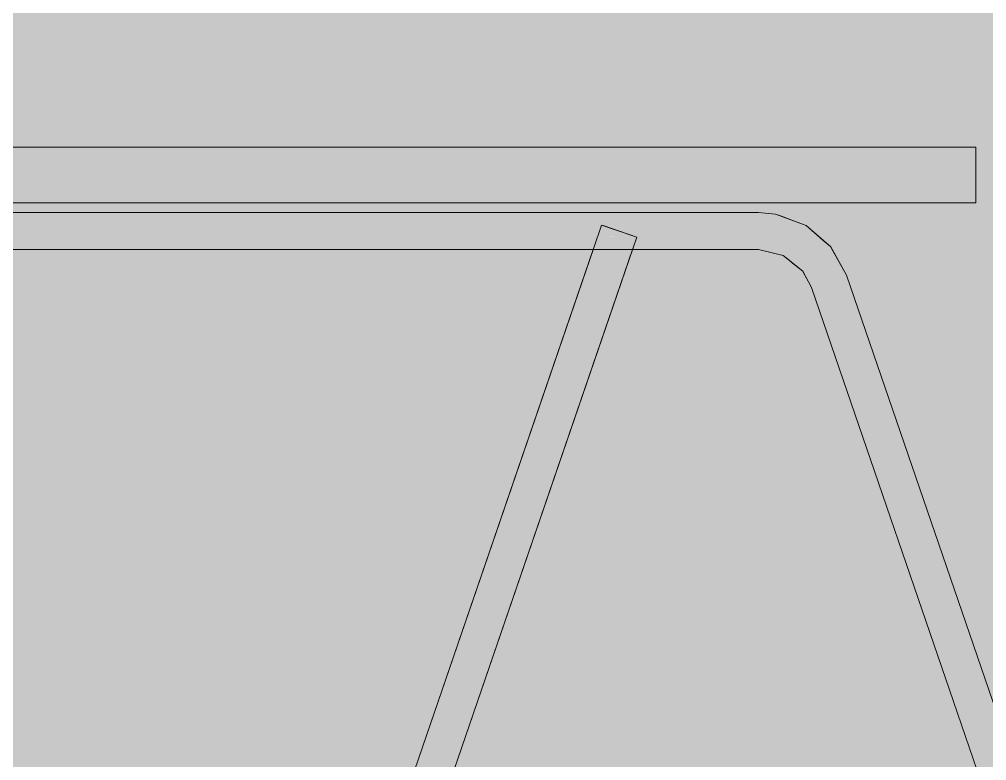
# Model space of a CAD drawing. Header units: millimetres. Extents: x 63432 to 177405, y -1987 to 27578.
# Drawn here: x 161697.9 to 162028.2, y 8864.9 to 9118.1 of the extents above; entities that cross this region are included whole.
import ezdxf

# ---------------------------------------------------------------- set-up
doc = ezdxf.new("R2010")
doc.units = ezdxf.units.MM
doc.layers.add('A-WALL-PATT', color=7, linetype='Continuous', lineweight=9)
for name, color, linetype, lineweight, true_color in [('I-FURN-16', 7, 'Continuous', 9, 0xd1b79e), ('I-FURN-19', 7, 'Continuous', 9, 0x242424), ('I-FURN-20', 7, 'Continuous', 9, 0x3a3a3a), ('I-FURN-21', 7, 'Continuous', 9, 0x666666), ('I-FURN-26', 7, 'Continuous', 9, 0x2d2d2d), ('I-FURN-30', 7, 'Continuous', 9, 0x4c4c4c), ('I-FURN-50', 7, 'Continuous', 9, 0xd6b594), ('I-FURN-6', 7, 'Continuous', 9, 0xc0c0c0), ('I-FURN-61', 7, 'Continuous', 9, 0xcabbac), ('I-FURN-62', 7, 'Continuous', 9, 0x8b8b8b)]:
    doc.layers.add(name, color=color, linetype=linetype, lineweight=lineweight, true_color=true_color)
doc.layers.add('I-FURN-17', color=7, linetype='Continuous', lineweight=9, true_color=0x111111, transparency=0.7)
doc.layers.add('I-FURN-18', color=7, linetype='Continuous', lineweight=9, true_color=0xe2b180, transparency=0.7)

# ---------------------------------------------------------------- blocks, each defined once
blk = doc.blocks.new('Chair - Tablet Arm - Chair - Tablet Arm-V79-Развертка 3_12-6')
at = {"layer": 'I-FURN-17'}
for points in [[(-82461.72, 9039.44), (-82261.77, 9039.44), (-82258.89, 9047.84), (-82246.88, 9043.73), (-82248.35, 9039.44), (-82205.26, 9039.44), (-82205.26, 9052.14), (-82461.72, 9052.14), (-82461.72, 9040.06)], [(-82187.24, 9026.56), (-82175.23, 9030.68), (-82179.9, 9039.45), (-82186.81, 9046.22), (-82195.92, 9050.68), (-82205.26, 9052.14), (-82205.26, 9039.44), (-82194.06, 9035.71), (-82187.39, 9026.77)], [(-82253.58, 9039.44), (-82248.35, 9039.44), (-82248.17, 9039.96), (-82249.14, 9040.06), (-82249.14, 9041.52), (-82250.15, 9041.52), (-82249.41, 9043.73), (-82251.55, 9043.93), (-82251.55, 9044.37), (-82251.83, 9044.5), (-82251.55, 9045.33), (-82254.22, 9046.24), (-82255.09, 9043.73), (-82256.63, 9043.73), (-82256.63, 9041.83), (-82258.44, 9041.83), (-82258.57, 9041.46), (-82260.42, 9041.45), (-82260.95, 9039.93), (-82261.6, 9039.93), (-82261.77, 9039.44), (-82254.06, 9039.44)]]:
    blk.add_hatch(color=256, dxfattribs=at).paths.add_polyline_path(points)
h = blk.add_hatch(color=256, dxfattribs=at)
h.paths.add_polyline_path([(-82248.35, 9039.44), (-82248.35, 9039.44), (-82246.88, 9043.73), (-82251.55, 9045.33), (-82251.87, 9044.37), (-82251.55, 9044.37), (-82251.55, 9043.73), (-82249.41, 9043.73), (-82250.15, 9041.52), (-82249.14, 9041.52), (-82249.14, 9040.06), (-82248.17, 9039.96)])
h.paths.add_polyline_path([(-82261.6, 9039.93), (-82260.89, 9040.06), (-82260.42, 9041.45), (-82258.57, 9041.46), (-82258.29, 9041.83), (-82256.63, 9041.83), (-82256.63, 9043.73), (-82255.02, 9043.93), (-82254.22, 9046.24), (-82258.96, 9047.64), (-82261.56, 9040.06)])
h = blk.add_hatch(color=256, dxfattribs=at)
h.paths.add_polyline_path([(-82463.87, 8450), (-82461.86, 8450), (-82328.43, 8839.5), (-82330.32, 8839.5), (-82463.6, 8450.79)])
h.paths.add_polyline_path([(-82323.25, 8834.68), (-82318.46, 8835.09), (-82318.02, 8837.44), (-82318.31, 8839.5), (-82327.23, 8839.5), (-82327.05, 8838.36), (-82325.95, 8837.04), (-82323.27, 8834.7)])
h.paths.add_polyline_path([(-82324.21, 8852.2), (-82312.54, 8852.2), (-82248.35, 9039.44), (-82261.77, 9039.44), (-82325.97, 8852.2), (-82325.3, 8852.2)])
h = blk.add_hatch(color=256, dxfattribs=at)
h.paths.add_polyline_path([(-81976.13, 8450), (-82105.42, 8826.8), (-82107.36, 8826.8), (-82105.27, 8820.43), (-82102.3, 8812.13), (-81978.14, 8450), (-81976.15, 8450)])
h.paths.add_polyline_path([(-82115.98, 8832.45), (-82112.16, 8836.17), (-82112.04, 8837.11), (-82112.19, 8838.41), (-82113.12, 8839.5), (-82120.4, 8839.5), (-82121.07, 8837.61), (-82121.21, 8835.21), (-82120.58, 8832.79), (-82119.64, 8832.66), (-82116.91, 8832.5)])
h.paths.add_polyline_path([(-82126.7, 8852.2), (-82114.03, 8852.2), (-82175.23, 9030.68), (-82187.24, 9026.56), (-82127.2, 8852.2)])
at = {"layer": 'I-FURN-18'}
for points in [[(-82254.22, 9055.4), (-82156.5, 9055.4), (-82156.5, 9074.45), (-82663.38, 9074.45), (-82663.38, 9055.4), (-82256.63, 9055.4)], [(-82156.5, 9055.4), (-82131.1, 9055.4), (-82131.1, 9074.45), (-82156.5, 9074.45), (-82156.5, 9070.66)]]:
    blk.add_hatch(color=256, dxfattribs=at).paths.add_polyline_path(points)
at = {"layer": 'I-FURN-16'}
for p, q in [((-82663.38, 9074.45), (-82156.5, 9074.45)), ((-82156.5, 9074.45), (-82131.1, 9074.45)), ((-82131.1, 9055.4), (-82131.1, 9074.45)), ((-82156.5, 9055.4), (-82663.38, 9055.4)), ((-82131.1, 9055.4), (-82156.5, 9055.4))]:
    blk.add_line(p, q, dxfattribs=at)
at = {"layer": 'I-FURN-19'}
for p, q in [((-82247.52, 9043.95), (-82258.89, 9047.84)), ((-82246.88, 9043.73), (-82247.47, 9043.93))]:
    blk.add_line(p, q, dxfattribs=at)
at = {"layer": 'I-FURN-20'}
for p, q in [((-82254.22, 9046.24), (-82251.55, 9045.33)), ((-82261.6, 9039.93), (-82261.77, 9039.44)), ((-82248.35, 9039.44), (-82248.17, 9039.96)), ((-82261.77, 9039.44), (-82261.12, 9039.44)), ((-82249, 9039.44), (-82248.35, 9039.44))]:
    blk.add_line(p, q, dxfattribs=at)
at = {"layer": 'I-FURN-21'}
for p, q in [((-82205.26, 9052.14), (-82461.72, 9052.14)), ((-82196.19, 9050.37), (-82197.81, 9050.97)), ((-82191.75, 9048.7), (-82195.92, 9050.26)), ((-82183.3, 9042.73), (-82188.14, 9046.89)), ((-82175.23, 9030.68), (-82180.33, 9039.87)), ((-82461.72, 9039.44), (-82261.77, 9039.44)), ((-82261.77, 9039.44), (-82325.97, 8852.2)), ((-82312.54, 8852.2), (-82248.35, 9039.44)), ((-82248.35, 9039.44), (-82205.26, 9039.44)), ((-82193.08, 9034.4), (-82190.2, 9032.06)), ((-82190.07, 9031.8), (-82188.37, 9028.66)), ((-82114.03, 8852.2), (-82175.23, 9030.68)), ((-82188.25, 9028.43), (-82187.24, 9026.56)), ((-82187.24, 9026.56), (-82127.46, 8852.2))]:
    blk.add_line(p, q, dxfattribs=at)
at = {"layer": 'I-FURN-21', "flags": 128}
blk.add_lwpolyline([(-82205.26, 9039.44), (-82196.88, 9037.49), (-82195.37, 9036.27)], dxfattribs=at)
at = {"layer": 'I-FURN-26'}
for p, q in [((-82258.89, 9047.84), (-82261.56, 9040.06)), ((-82258.89, 9047.84), (-82254.22, 9046.24)), ((-82251.55, 9045.33), (-82247.52, 9043.95)), ((-82248.13, 9040.06), (-82246.88, 9043.73)), ((-82247.47, 9043.93), (-82246.88, 9043.73)), ((-82261.11, 9039.44), (-82259.27, 9039.44)), ((-82259.25, 9039.44), (-82256.58, 9039.44)), ((-82256.48, 9039.44), (-82253.58, 9039.44)), ((-82253.52, 9039.44), (-82250.89, 9039.44)), ((-82250.86, 9039.44), (-82249.04, 9039.44))]:
    blk.add_line(p, q, dxfattribs=at)
at = {"layer": 'I-FURN-50'}
for p, q in [((-82442.11, 9074.45), (-82474.44, 9074.45)), ((-82433.55, 9074.45), (-82442.11, 9074.45)), ((-82431.98, 9074.45), (-82433.55, 9074.45)), ((-82427.33, 9074.45), (-82431.98, 9074.45)), ((-82409.29, 9074.45), (-82427.33, 9074.45)), ((-82306.55, 9074.45), (-82409.29, 9074.45)), ((-82181.9, 9074.45), (-82306.55, 9074.45)), ((-82145.98, 9074.45), (-82181.9, 9074.45)), ((-82131.1, 9074.45), (-82145.98, 9074.45)), ((-82484.35, 9055.4), (-82456.12, 9055.4)), ((-82456.12, 9055.4), (-82442.11, 9055.4)), ((-82442.11, 9055.4), (-82433.55, 9055.4)), ((-82433.55, 9055.4), (-82396.35, 9055.4)), ((-82396.35, 9055.4), (-82306.55, 9055.4)), ((-82306.55, 9055.4), (-82181.9, 9055.4)), ((-82181.9, 9055.4), (-82171.99, 9055.4)), ((-82171.99, 9055.4), (-82145.98, 9055.4)), ((-82145.98, 9055.4), (-82134.97, 9055.4)), ((-82134.97, 9055.4), (-82131.1, 9055.4))]:
    blk.add_line(p, q, dxfattribs=at)
at = {"layer": 'I-FURN-6'}
blk.add_line((-82195.37, 9036.27), (-82193.08, 9034.4), dxfattribs=at)
at = {"layer": 'I-FURN-6', "flags": 128}
for points in [[(-82197.81, 9050.97), (-82199.53, 9051.61), (-82205.26, 9052.14)], [(-82188.14, 9046.89), (-82189.08, 9047.71), (-82191.75, 9048.7)], [(-82180.33, 9039.87), (-82180.64, 9040.43), (-82183.3, 9042.73)]]:
    blk.add_lwpolyline(points, dxfattribs=at)
blk = doc.blocks.new('Chair - Tablet Arm - Chair - Tablet Arm-V82-Развертка 3_12-6')
at = {"layer": 'I-FURN-16'}
for p, q in [((-82448.43, 9074.45), (-82484.35, 9074.45)), ((-82442.11, 9074.45), (-82448.43, 9074.45)), ((-82437.41, 9074.45), (-82442.11, 9074.45)), ((-82434.52, 9074.45), (-82437.41, 9074.45)), ((-82433.55, 9074.45), (-82434.52, 9074.45)), ((-82431.98, 9074.45), (-82433.55, 9074.45)), ((-82419.7, 9074.45), (-82431.98, 9074.45)), ((-82409.29, 9074.45), (-82419.7, 9074.45)), ((-82364.2, 9074.45), (-82409.29, 9074.45)), ((-82345.79, 9074.45), (-82364.2, 9074.45)), ((-82326.41, 9074.45), (-82345.79, 9074.45)), ((-82306.55, 9074.45), (-82326.41, 9074.45)), ((-82181.9, 9074.45), (-82306.55, 9074.45)), ((-82171.99, 9074.45), (-82181.9, 9074.45)), ((-82131.1, 9074.45), (-82171.99, 9074.45)), ((-82464.91, 9055.4), (-82437.41, 9055.4)), ((-82437.41, 9055.4), (-82434.52, 9055.4)), ((-82434.52, 9055.4), (-82433.55, 9055.4)), ((-82433.55, 9055.4), (-82419.7, 9055.4)), ((-82419.7, 9055.4), (-82396.35, 9055.4)), ((-82396.35, 9055.4), (-82381.2, 9055.4)), ((-82381.2, 9055.4), (-82306.55, 9055.4)), ((-82306.55, 9055.4), (-82181.9, 9055.4)), ((-82181.9, 9055.4), (-82171.99, 9055.4)), ((-82171.99, 9055.4), (-82162.46, 9055.4)), ((-82162.46, 9055.4), (-82139.66, 9055.4)), ((-82139.66, 9055.4), (-82134.97, 9055.4)), ((-82134.97, 9055.4), (-82132.08, 9055.4)), ((-82132.08, 9055.4), (-82131.1, 9055.4))]:
    blk.add_line(p, q, dxfattribs=at)
at = {"layer": 'I-FURN-20'}
for p, q in [((-82258.29, 9047.64), (-82258.89, 9047.84)), ((-82247.52, 9043.95), (-82258.29, 9047.64)), ((-82246.88, 9043.73), (-82247.47, 9043.93))]:
    blk.add_line(p, q, dxfattribs=at)
at = {"layer": 'I-FURN-21'}
for p, q in [((-82254.22, 9046.24), (-82251.55, 9045.33)), ((-82261.6, 9039.93), (-82261.77, 9039.44)), ((-82248.35, 9039.44), (-82248.17, 9039.96)), ((-82261.77, 9039.44), (-82261.12, 9039.44)), ((-82249, 9039.44), (-82248.35, 9039.44))]:
    blk.add_line(p, q, dxfattribs=at)
at = {"layer": 'I-FURN-30'}
for p, q in [((-82258.89, 9047.84), (-82261.56, 9040.06)), ((-82258.89, 9047.84), (-82254.22, 9046.24)), ((-82251.55, 9045.33), (-82247.52, 9043.95)), ((-82248.13, 9040.06), (-82246.88, 9043.73)), ((-82247.47, 9043.93), (-82246.88, 9043.73)), ((-82261.11, 9039.44), (-82259.27, 9039.44)), ((-82259.25, 9039.44), (-82256.58, 9039.44)), ((-82256.48, 9039.44), (-82253.58, 9039.44)), ((-82253.52, 9039.44), (-82250.89, 9039.44)), ((-82250.86, 9039.44), (-82249.04, 9039.44))]:
    blk.add_line(p, q, dxfattribs=at)
at = {"layer": 'I-FURN-6'}
blk.add_line((-82195.37, 9036.27), (-82193.08, 9034.4), dxfattribs=at)
at = {"layer": 'I-FURN-6', "flags": 128}
for points in [[(-82197.81, 9050.97), (-82199.53, 9051.61), (-82205.26, 9052.14)], [(-82188.14, 9046.89), (-82189.08, 9047.71), (-82191.75, 9048.7)], [(-82180.33, 9039.87), (-82180.64, 9040.43), (-82183.3, 9042.73)]]:
    blk.add_lwpolyline(points, dxfattribs=at)
at = {"layer": 'I-FURN-61'}
for p, q in [((-82663.38, 9074.45), (-82156.5, 9074.45)), ((-82156.5, 9074.45), (-82131.1, 9074.45)), ((-82131.1, 9055.4), (-82131.1, 9074.45)), ((-82156.5, 9055.4), (-82663.38, 9055.4)), ((-82131.1, 9055.4), (-82156.5, 9055.4))]:
    blk.add_line(p, q, dxfattribs=at)
at = {"layer": 'I-FURN-62'}
for p, q in [((-82205.26, 9052.14), (-82461.72, 9052.14)), ((-82196.19, 9050.37), (-82197.81, 9050.97)), ((-82195.05, 9049.94), (-82195.92, 9050.26)), ((-82191.75, 9048.7), (-82194.82, 9049.85)), ((-82183.3, 9042.73), (-82188.14, 9046.89)), ((-82175.23, 9030.68), (-82180.33, 9039.87)), ((-82461.72, 9039.44), (-82261.77, 9039.44)), ((-82261.77, 9039.44), (-82325.97, 8852.2)), ((-82312.54, 8852.2), (-82248.35, 9039.44)), ((-82248.35, 9039.44), (-82205.26, 9039.44)), ((-82193.08, 9034.4), (-82190.2, 9032.06)), ((-82190.07, 9031.8), (-82188.37, 9028.66)), ((-82114.03, 8852.2), (-82175.23, 9030.68)), ((-82188.25, 9028.43), (-82187.24, 9026.56)), ((-82187.24, 9026.56), (-82127.46, 8852.2))]:
    blk.add_line(p, q, dxfattribs=at)
at = {"layer": 'I-FURN-62', "flags": 128}
blk.add_lwpolyline([(-82205.26, 9039.44), (-82196.88, 9037.49), (-82195.37, 9036.27)], dxfattribs=at)
blk = doc.blocks.new('Chair - Tablet Arm - Chair - Tablet Arm-V89-Развертка 3_12-6')
at = {"layer": 'I-FURN-21'}
for p, q in [((-82254.22, 9046.24), (-82258.89, 9047.84)), ((-82249.14, 9044.5), (-82254.22, 9046.24)), ((-82247.52, 9043.95), (-82249.14, 9044.5)), ((-82246.88, 9043.73), (-82247.47, 9043.93))]:
    blk.add_line(p, q, dxfattribs=at)
at = {"layer": 'I-FURN-6'}
for p, q in [((-82663.38, 9074.45), (-82156.5, 9074.45)), ((-82156.5, 9074.45), (-82131.1, 9074.45)), ((-82131.1, 9055.4), (-82131.1, 9074.45)), ((-82156.5, 9055.4), (-82663.38, 9055.4)), ((-82131.1, 9055.4), (-82156.5, 9055.4)), ((-82205.26, 9052.14), (-82461.72, 9052.14)), ((-82254.22, 9046.24), (-82251.55, 9045.33)), ((-82261.56, 9040.06), (-82468.26, 8437.19)), ((-82318.65, 8834.37), (-82248.13, 9040.06)), ((-82461.72, 9039.44), (-82261.11, 9039.44)), ((-82249.04, 9039.44), (-82205.26, 9039.44)), ((-81971.69, 8437.05), (-82175.23, 9030.68)), ((-82187.24, 9026.56), (-82120.58, 8832.14))]:
    blk.add_line(p, q, dxfattribs=at)
at = {"layer": 'I-FURN-6', "flags": 128}
for points in [[(-82175.23, 9030.68), (-82180.64, 9040.43), (-82189.08, 9047.71), (-82199.53, 9051.61), (-82205.26, 9052.14)], [(-82205.26, 9039.44), (-82196.88, 9037.49), (-82190.2, 9032.06), (-82187.24, 9026.56)]]:
    blk.add_lwpolyline(points, dxfattribs=at)
at = {"layer": 'I-FURN-61'}
for p, q in [((-82433.55, 9074.45), (-82484.35, 9074.45)), ((-82306.55, 9074.45), (-82433.55, 9074.45)), ((-82181.9, 9074.45), (-82306.55, 9074.45)), ((-82131.1, 9074.45), (-82181.9, 9074.45)), ((-82484.35, 9055.4), (-82433.55, 9055.4)), ((-82433.55, 9055.4), (-82306.55, 9055.4)), ((-82306.55, 9055.4), (-82181.9, 9055.4)), ((-82181.9, 9055.4), (-82131.1, 9055.4))]:
    blk.add_line(p, q, dxfattribs=at)
at = {"layer": 'I-FURN-62'}
for p, q in [((-82258.89, 9047.84), (-82261.56, 9040.06)), ((-82258.89, 9047.84), (-82254.22, 9046.24)), ((-82251.55, 9045.33), (-82247.52, 9043.95)), ((-82248.13, 9040.06), (-82246.88, 9043.73)), ((-82247.47, 9043.93), (-82246.88, 9043.73)), ((-82261.11, 9039.44), (-82259.27, 9039.44)), ((-82259.25, 9039.44), (-82256.58, 9039.44)), ((-82256.48, 9039.44), (-82253.58, 9039.44)), ((-82253.52, 9039.44), (-82250.89, 9039.44)), ((-82250.86, 9039.44), (-82249.04, 9039.44))]:
    blk.add_line(p, q, dxfattribs=at)

msp = doc.modelspace()

# ---------------------------------------------------------------- hatches: boundary and pattern name
at = {"layer": 'A-WALL-PATT'}
h = msp.add_hatch(color=256, dxfattribs=at)
h.paths.add_polyline_path([(160606.62, 8450), (161691.75, 8450), (161825.3, 8839.5), (161732.42, 8839.5), (161732.42, 8852.2), (161829.65, 8852.2), (161893.84, 9039.44), (161693.89, 9039.44), (161693.89, 9052.14), (161950.36, 9052.14), (161960.05, 9050.62), (161968.81, 9046.22), (161975.82, 9039.36), (161980.94, 9029.08), (162041.59, 8852.2), (162075.32, 8852.2), (162075.32, 8840.4), (162077.83, 8840.7), (162088.49, 8844.86), (162096.15, 8849.9), (162103.52, 8857.9), (162108.39, 8866.34), (162111.35, 8876.23), (162126.46, 8961.89), (162120.2, 8962.99), (162158.25, 9178.77), (162164.45, 9177.38), (162151.27, 9102.62), (162163.78, 9100.42), (162123.24, 8871.96), (162120.05, 8861.31), (162113.42, 8849.82), (162103.51, 8839.64), (162093.23, 8832.88), (162080.76, 8828.34), (162067.58, 8826.8), (162050.29, 8826.8), (162179.65, 8450), (162691.75, 8450), (162825.3, 8839.5), (162732.42, 8839.5), (162732.42, 8852.2), (162829.65, 8852.2), (162893.84, 9039.44), (162693.89, 9039.44), (162693.89, 9052.14), (162950.36, 9052.14), (162960.05, 9050.62), (162968.81, 9046.22), (162975.82, 9039.36), (162980.94, 9029.08), (163041.59, 8852.2), (163075.32, 8852.2), (163075.32, 8840.4), (163077.83, 8840.7), (163088.49, 8844.86), (163096.15, 8849.9), (163103.52, 8857.9), (163108.39, 8866.34), (163111.35, 8876.23), (163126.46, 8961.89), (163120.2, 8962.99), (163158.25, 9178.77), (163164.45, 9177.38), (163151.27, 9102.62), (163163.78, 9100.42), (163123.24, 8871.96), (163120.05, 8861.31), (163113.42, 8849.82), (163103.52, 8839.65), (163093.23, 8832.88), (163080.76, 8828.34), (163067.25, 8826.8), (163050.29, 8826.8), (163179.65, 8450), (163691.75, 8450), (163825.3, 8839.5), (163732.42, 8839.5), (163732.42, 8852.2), (163829.65, 8852.2), (163893.84, 9039.44), (163693.89, 9039.44), (163693.89, 9052.14), (163950.36, 9052.14), (163960.05, 9050.62), (163968.81, 9046.22), (163975.82, 9039.36), (163980.94, 9029.08), (164041.59, 8852.2), (164075.32, 8852.2), (164075.32, 8840.4), (164077.83, 8840.7), (164088.49, 8844.86), (164096.15, 8849.9), (164103.52, 8857.9), (164108.39, 8866.34), (164111.35, 8876.23), (164126.46, 8961.89), (164120.2, 8962.99), (164158.25, 9178.77), (164164.45, 9177.38), (164151.27, 9102.62), (164163.78, 9100.42), (164123.24, 8871.96), (164120.05, 8861.31), (164113.42, 8849.82), (164103.51, 8839.64), (164093.23, 8832.88), (164080.76, 8828.34), (164067.58, 8826.8), (164050.29, 8826.8), (164179.65, 8450), (164234.62, 8450), (164234.62, 13150), (160606.62, 13150), (160606.62, 9070.66)])
h.paths.add_polyline_path([(161707.19, 8450), (162164.05, 8450), (162034.71, 8826.8), (161836.27, 8826.54), (161831.65, 8813.23), (161830.86, 8810.7), (161717.28, 8479.45)])
h.paths.add_polyline_path([(162928.8, 8450), (163164.05, 8450), (163034.71, 8826.8), (162836.27, 8826.54), (162831.65, 8813.23), (162830.86, 8810.7), (162707.19, 8450), (162859.58, 8450)])
h.paths.add_polyline_path([(164164.05, 8450), (164034.71, 8826.8), (163836.27, 8826.54), (163831.65, 8813.23), (163830.86, 8810.7), (163707.19, 8450), (164140.18, 8450)])
h.paths.add_polyline_path([(161959.7, 8852.2), (162028.16, 8852.2), (161968.23, 9026.77), (161961.43, 9035.89), (161950.36, 9039.44), (161907.27, 9039.44), (161843.08, 8852.2), (161925.09, 8852.2)])
h.paths.add_polyline_path([(163999.12, 8852.2), (164028.16, 8852.2), (163968.23, 9026.77), (163961.43, 9035.89), (163950.36, 9039.44), (163907.27, 9039.44), (163843.08, 8852.2), (163967.13, 8852.2)])
h.paths.add_polyline_path([(163019.77, 8852.2), (163028.16, 8852.2), (162968.23, 9026.77), (162961.43, 9035.89), (162950.36, 9039.44), (162907.27, 9039.44), (162843.08, 8852.2), (163013.98, 8852.2)])
h.paths.add_polyline_path([(162898.99, 9055.4), (162441.44, 9055.4), (162441.44, 9074.45), (163024.52, 9074.45), (163024.52, 9055.4), (162901.4, 9055.4)])
h.paths.add_polyline_path([(161717.42, 9055.4), (161441.44, 9055.4), (161441.44, 9074.45), (162024.52, 9074.45), (162024.52, 9055.4), (161752.03, 9055.4)])
h.paths.add_polyline_path([(164004.01, 9055.4), (163441.44, 9055.4), (163441.44, 9074.45), (164024.52, 9074.45), (164024.52, 9055.4), (164005.47, 9055.4)])

# ---------------------------------------------------------------- block references
at = {"layer": 'I-FURN-16'}
msp.add_blockref('Chair - Tablet Arm - Chair - Tablet Arm-V79-Развертка 3_12-6', (244155.62, 0), dxfattribs=at)
at = {"layer": 'I-FURN-6'}
msp.add_blockref('Chair - Tablet Arm - Chair - Tablet Arm-V89-Развертка 3_12-6', (244155.62, 0), dxfattribs=at)
at = {"layer": 'I-FURN-61'}
msp.add_blockref('Chair - Tablet Arm - Chair - Tablet Arm-V82-Развертка 3_12-6', (244155.62, 0), dxfattribs=at)

doc.saveas('drawing.dxf')
